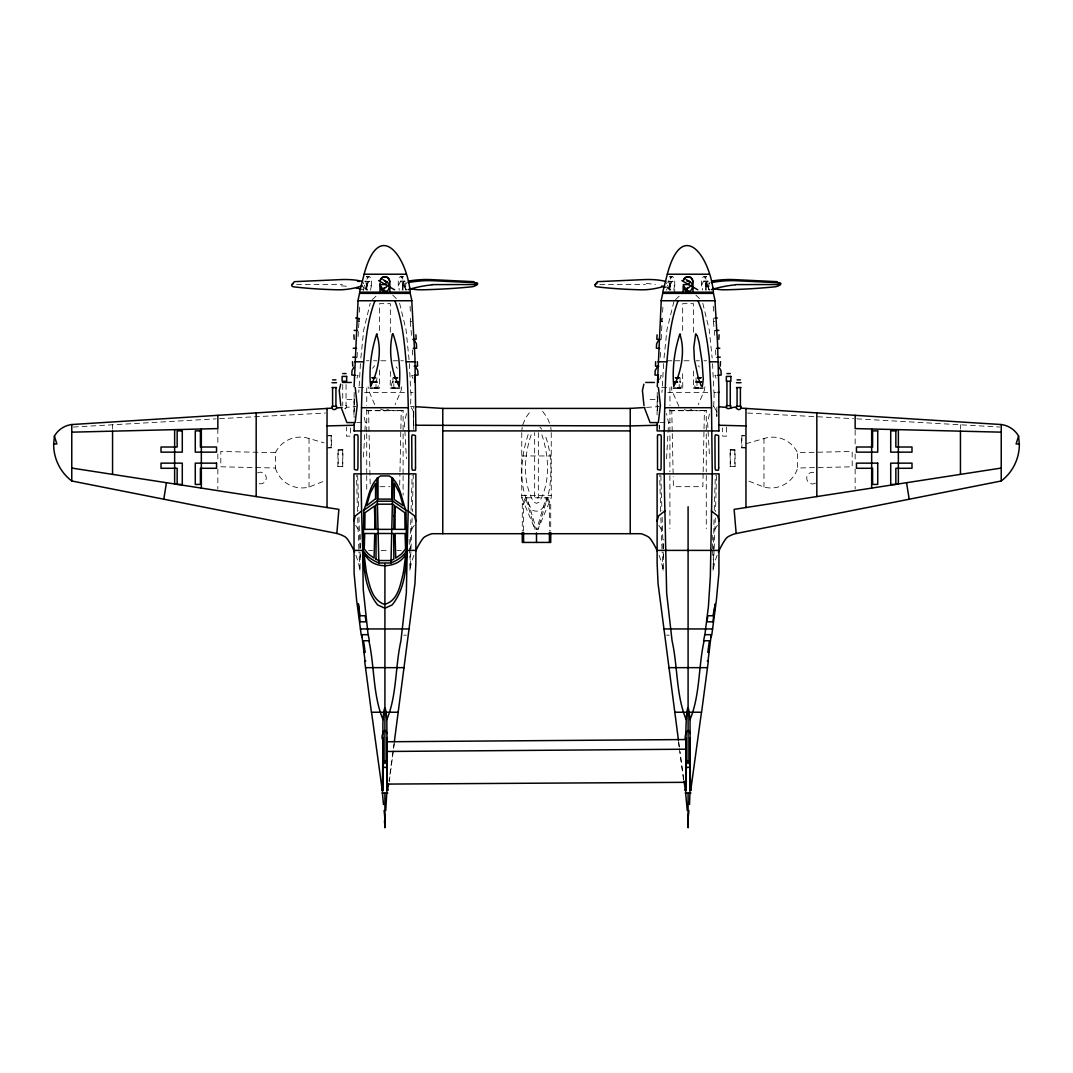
<?xml version="1.0" encoding="UTF-8"?>
<svg xmlns="http://www.w3.org/2000/svg" width="1073" height="1073" viewBox="0 0 1073 1073"><rect width="100%" height="100%" fill="white"/><g stroke="black" fill="none" stroke-linecap="round" stroke-linejoin="round"><path stroke-width="0.75" stroke-dasharray="5 3.75" d="M413.682 411.402L413.574 428.543M716.858 411.402L716.858 416.176L716.858 406.573L713.706 406.372L714.216 392.423M657.253 410.275L657.347 393.885M413.735 429.576L413.172 410.892L410.53 406.372L411.039 392.423M410.53 406.372L413.682 406.573L413.682 425.19L413.789 423.352M354.117 398.271L354.09 417.477M393.174 381.894C390.371 382.766 391.31 389.834 395.32 388.158L390.21 388.037L390.424 368.482M413.306 473.864L412.354 511.539M657.226 392.423L657.065 417.92M698.885 388.091L693.386 388.037L693.601 368.482M716.469 475.46L715.543 511.539M399.706 485.036L399.947 473.434M399.974 471.825L400.819 430.353M400.859 428.878L401.222 410.463L403.099 410.396L403.099 474.427M703.123 473.475L702.855 486.686L673.401 486.686L673.2 476.747M703.164 471.825L703.995 430.353M704.036 428.878L704.411 410.463L706.275 410.396L706.275 471.825M354.533 399.518L354.519 410.101M360.796 534.394L360.407 548.826M355.901 555.304A76.854 76.626 88.6 0 1 359.616 568.516L359.924 570.353L360.287 553.105M659.09 555.304A76.854 76.626 88.6 0 1 662.806 568.516L663.101 570.353L663.476 553.105M663.597 548.826L663.865 539.397M413.91 555.304A76.854 76.626 -88.6 0 0 410.194 568.516L409.899 570.353L410.865 517.092M411.08 510.399L412.153 475.326M717.099 555.304A76.854 76.626 -88.6 0 0 713.384 568.516L713.076 570.353L714.055 517.092M714.256 510.399L715.329 475.326M410.892 551.911L409.899 570.353M410.999 548.826L412.126 517.964M714.122 550.395L713.076 570.353M714.175 548.826L715.302 517.964M657.816 396.916L657.695 410.101M357.939 321.565L358.717 318.158M357.054 357.389L357.443 349.932M358.154 336.52L359.106 318.212M359.428 312.189L359.737 306.167M358.932 321.618L359.723 318.212M661.116 321.565L661.893 318.158M660.244 357.389L660.633 349.932M661.169 339.497L662.296 318.212M662.604 312.189L662.926 306.167M363.479 457.085L365.37 422.762L363.586 414.017M666.561 458.708L668.559 422.762L666.507 413.521M360.863 357.939L363.747 329.894L370.212 303.243M664.039 357.939L666.923 329.894L673.898 301.647M360.448 363.64L358.784 392.423M663.624 363.64L661.961 392.423M401.718 386.749L401.154 390.411L395.119 404.628M704.907 386.749L704.344 390.411L698.295 404.628M521.88 429.991L522.216 427.403M389.244 781.748L394.26 743.683M394.113 743.441L389.03 780.97M659.426 428.543L659.318 425.19L659.238 426.236M363.371 283.728L363.707 282.615M366.711 290.153L367.046 283.728L366.269 281.77L364.659 281.247M370.587 290.153L371.204 286.384L370.145 281.77L365.209 281.059M402.227 290.153L402.777 285.002L400.739 281.059L398.687 285.002L399.236 290.153M406.117 290.153L406.452 289.053M666.548 283.728L666.883 282.615M669.887 290.153L670.223 283.728L668.935 281.247L667.835 281.247M673.764 290.153L674.394 286.384L673.334 281.77L668.385 281.059M705.417 290.153L705.752 283.728L703.915 281.059L702.077 283.728L702.413 290.153M709.293 290.153L709.629 289.053M522.766 424.854L525.703 417.638L530.384 411.402M531.122 434.833C524 456.025 522.336 482.193 533.724 502.084L536.5 503.344L539.276 502.084C550.664 482.193 549 456.025 541.878 434.833M414.218 525.327L411.71 529.204M717.394 525.327L714.886 529.204M357.014 378.179L358.1 375.376L356.746 375.309M659.654 379.574L661.29 375.376L659.64 375.295M709.414 414.017L707.63 422.762L709.521 457.085M528.157 434.511C520.512 458.332 517.28 488.738 532.436 510.185C544.387 515.737 547.995 496.584 549.55 488.644C551.965 470.631 551.549 451.599 544.843 434.511M551.24 432.593L551.24 497.778L537.788 529.767L547.471 497.778L546.197 497.604L536.5 529.767L526.803 497.604L525.529 497.604L522.283 503.975L522.283 530.733M406.493 413.521L404.441 422.762L406.439 458.708M523.57 530.733L523.57 503.975L526.843 497.537M372.519 368.334L374.665 365.732M372.385 299.622L377.106 295.115M675.561 299.622L680.282 295.115M327.037 435.92L331.383 435.651L331.383 447.723L327.037 447.991M337.901 450.07L342.984 449.815L342.703 466.621L337.901 466.621L337.901 450.07L342.984 449.815M337.901 466.621L342.984 466.366M344.983 408.786L346.592 407.458L346.659 405.688L343.212 405.688M275.385 468.029A27.67 27.442 47.1 0 0 309.037 487.035L324.046 481.16M388.466 409.43L384.912 410.731L366.725 410.396M691.656 409.43L688.088 410.731L669.901 410.396M344.983 408.853L346.659 407.284L356.142 406.573M369.085 281.059L367.033 285.002L367.583 290.153M405.165 281.247L404.065 281.247L402.777 283.728L403.113 290.153M672.261 281.059L670.223 285.002L670.773 290.153M708.341 281.247L707.241 281.247L705.954 283.728L706.289 290.153M376.931 377.736L376.596 382.028M374.893 388.091C378.903 390.264 379.507 381.13 376.221 382.042M392.892 377.736L392.973 382.001M377.535 388.037L374.115 388.091M392.289 388.037L395.709 387.983M393.818 383.624L393.818 388.037L395.32 387.916M680.108 377.736L680.027 382.001M678.069 388.091C681.985 390.29 682.508 381.492 679.826 382.068M698.107 388.091C693.923 390.25 693.373 380.647 697.289 381.894M696.069 377.736L696.069 381.975L696.779 381.921M680.711 388.037L677.68 388.158L682.79 388.037L682.602 370.118M695.465 388.037L698.107 387.983M696.994 380.687L696.994 388.037L698.885 387.983M745.963 443.712L763.963 438.549A27.965 27.737 -47.1 0 1 797.521 452.685L852.19 451.451L852.19 466.795L797.561 468.016L797.561 452.672M379.413 370.118L379.614 388.037L374.504 388.158M390.21 388.037L395.709 388.091M693.386 388.037L698.496 387.916M646.563 407.378L659.318 406.573M73.393 427.027L216.169 418.846M219.496 418.658L325.387 413.038M410.704 318.212L410.275 321.618L411.884 321.565M713.277 318.212L713.465 321.618L715.061 321.565M413.36 375.295L411.71 375.376L413.346 379.574M716.254 375.309L714.9 375.376L715.986 378.179M375.711 382.068L376.65 382.068M399.827 410.731L401.222 410.463L384.912 410.731L377.575 407.861M703.003 410.731C710.085 410.007 684.507 411.67 684.534 409.43M375.295 382.095L376.019 382.082M696.981 381.881L697.705 381.867M374.115 387.983L379.614 388.037M677.291 387.983L682.79 388.037M369.085 276.74L366.349 276.74A4.748 2.803 -72.4 0 1 368.173 278.189L366.644 289.16L366.631 281.663A4.922 2.454 -90 0 1 369.085 276.74A4.922 2.454 -90 0 1 371.553 281.663L371.553 289.16M400.739 276.74L403.461 276.74A4.748 2.803 72.4 0 0 401.651 278.189L403.18 289.16L403.193 281.663A4.922 2.454 90 0 0 400.739 276.74A4.922 2.454 90 0 0 398.271 281.663L398.271 289.16M672.261 276.74L669.539 276.74A4.748 2.803 -72.4 0 1 671.349 278.189L669.82 289.16L669.807 281.663A4.922 2.454 -90 0 1 672.261 276.74A4.922 2.454 -90 0 1 674.729 281.663L674.729 292.164M703.915 276.74L706.651 276.74A4.748 2.803 72.4 0 0 704.827 278.189L706.356 289.16L706.369 281.663A4.922 2.454 -90 0 0 703.915 276.74A4.922 2.454 -90 0 0 701.447 281.663L701.447 289.16M400.739 281.059L404.615 281.059M703.915 281.059L707.791 281.059M410.275 321.618L411.75 338.008M713.465 321.618L714.846 336.52M366.376 360.769L369.018 360.769M373.605 360.769L376.69 360.769M380.848 360.769L388.976 360.769M393.134 360.769L397.748 360.769M400.792 360.769L403.435 360.769M666.923 360.769L672.208 360.769M675.252 360.769L679.866 360.769M684.024 360.769L692.152 360.769M696.31 360.769L699.395 360.769M703.982 360.769L706.624 360.769M358.53 387.42L366.738 387.42L366.738 405.514M661.719 387.42L666.641 387.42M354.184 392.423L353.875 417.92M364.565 392.423L405.245 392.423M413.078 392.423L410.744 392.423L409.376 363.64M667.755 392.423L711.091 392.423M716.254 392.423L713.921 392.423L712.552 363.64M346.901 399.518L351.931 399.518M650.077 399.518L655.107 399.518M366.725 410.731L403.099 410.731M669.901 410.731L706.275 410.731M356.799 422.588L366.738 422.588M659.975 422.588L669.928 422.588M328.673 435.651L331.383 435.651M745.963 447.991L741.617 447.723L741.617 435.651L744.327 435.651M741.617 435.651L744.608 435.92M328.673 447.723L331.383 447.723M741.617 447.723L745.668 447.723M730.016 449.815L735.099 450.07L735.099 466.621L730.297 466.621L730.016 449.815L735.099 450.07M521.76 455.958L551.24 455.958M730.016 466.366L735.099 466.621M379.922 486.686L389.982 486.686M521.76 495.471L551.24 495.471M521.76 432.593L521.76 497.778L551.24 497.778M522.283 503.975L523.57 503.975M546.157 497.537L549.43 503.975L550.717 503.975L550.717 530.733M368.629 550.395L372.841 550.395M381.17 550.395L388.641 550.395M396.97 550.395L401.195 550.395M406.452 635.149L404.28 635.149A3.045 1.341 -81.3 0 0 403.797 635.337M666.548 635.149L668.72 635.149A3.045 1.341 81.3 0 1 669.203 635.337M599.767 284.546L645.477 284.6M296.591 284.546L342.3 284.6M677.68 387.916L679.196 387.943L679.182 383.624M677.291 388.091L679.182 388.037M698.496 388.158L696.994 388.037M374.504 387.916L376.006 388.037L376.006 380.687M673.173 410.731L671.778 410.476L672.235 432.191M369.997 410.731L368.589 410.476L370.225 486.686M696.981 382.082L697.705 382.095M375.295 381.867L376.019 381.881M374.893 387.983L376.019 387.943M394.931 388.091L393.818 388.037M275.439 452.672L220.81 451.451L220.81 466.795L275.439 468.016L275.439 452.672A27.965 27.737 47.1 0 1 309.051 438.522L324.046 442.854M696.35 382.068L697.289 382.068M375.711 381.894L377.535 381.975M696.779 382.042L695.465 381.975M679.826 381.894L680.617 381.948M393.174 382.068L392.289 381.975M376.221 381.921L376.931 381.975M661.719 321.565L662.725 321.618M358.543 321.565L359.535 321.618M747.613 413.038L853.504 418.658M856.831 418.846L999.607 427.027M748.954 481.16L763.963 487.062A27.67 27.442 -47.1 0 0 797.615 468.029M661.29 529.204L658.782 525.327M358.114 529.204L355.606 525.327M706.758 281.917L707.912 285.887A36.844 15.947 -16.1 0 0 710.111 287.215M403.582 281.917L404.722 285.887A36.844 15.947 -16.1 0 0 406.935 287.215M695.894 295.115L700.615 299.622M392.718 295.115L397.439 299.622M666.467 286.934L669.7 290.059L669.418 283.031A63.361 27.429 -16.1 0 0 667.808 282.575M362.205 285.887L366.523 290.059L366.242 283.031A63.361 27.429 -16.1 0 0 364.632 282.575M542.616 411.402L547.297 417.638L550.234 424.854M539.92 427.148L541.731 429.187M698.335 365.732L699.314 366.872M396.138 366.872L397.305 368.334M713.706 406.372L716.348 410.892L716.804 416.163M678.887 406.265L671.846 390.411L671.282 386.749M374.705 404.628L368.656 390.411L368.093 386.749M547.445 497.537L550.717 503.975M707 285.136L709.105 290.059L708.824 283.031M667.594 285.136L669.7 290.059M403.824 285.136L405.929 290.059L405.648 283.031M364.418 285.136L366.523 290.059M521.76 497.778L535.212 529.767L525.529 497.604M702.788 303.243L709.253 329.894L712.137 357.939M399.612 303.243L406.077 329.894L409.162 360.769M709.293 282.615L709.629 283.728M666.548 289.053L666.883 290.153M406.117 282.615L406.452 283.728M363.707 290.153L363.157 287.765M707.912 285.887L709.105 290.059M404.722 285.887L405.929 290.059M683.742 779.414L679.987 751.663M678.673 741.805L679.759 750.014M678.512 742.02L679.169 746.982M679.383 748.646L683.541 780.084M550.784 427.403L551.12 429.991M713.263 306.167L713.572 312.189M715.557 349.932L715.946 357.389M410.074 306.167L410.396 312.189M412.367 349.932L412.756 357.389M663.101 570.353L662.108 551.911M359.924 570.353L358.932 551.911M660.646 511.539L659.721 475.46M660.874 517.964L662.054 550.395M357.457 511.539L356.531 475.46M357.698 517.964L358.878 550.395M660.847 475.326L661.92 510.399M662.135 517.092L663.355 557.182M357.671 475.326L358.744 510.399M358.945 517.092L360.179 557.182M712.593 548.826L712.204 534.394M712.633 550.395L712.821 557.182M409.135 539.397L409.645 557.182M672.275 433.666L673.16 475.124M659.238 426.397L659.265 429.576M960.442 424.787L960.442 429.079M855.154 430.166L855.154 445.992M855.154 453.986L855.154 460.652M855.154 468.995L855.154 488.98M763.963 438.549L763.963 487.062M741.899 435.92L741.899 447.991M734.804 449.815L734.804 466.366M730.297 450.07L730.297 466.621M726.622 427.108L726.622 436.148L722.558 436.148L722.558 427.953M706.275 475.527L706.275 528.587M693.507 332.214L693.507 303.659L682.669 303.659L682.669 333.676M669.928 387.42L669.928 405.514M669.928 409.484L669.901 471.825M669.901 475.527L669.901 528.587M549.43 503.975L549.43 530.733M538.338 432.593L538.338 497.778L536.5 498.355L534.662 497.778L534.662 432.593M403.099 475.527L403.099 495.149M390.331 332.214L390.331 303.659L379.493 303.659L379.493 332.214M366.738 409.484L366.725 432.043M366.725 433.572L366.725 473.327M366.725 475.527L366.725 492.574M350.442 427.953L350.442 436.148L346.378 436.148L346.378 427.108M346.056 384.523L346.056 405.688M342.73 384.523L342.73 405.688M342.703 450.07L342.703 466.621M338.196 449.815L338.196 466.366M331.101 435.92L331.101 447.991M309.037 438.549L309.037 487.062M217.846 428.583L217.846 445.992M217.846 453.986L217.846 460.652M217.846 468.995L217.846 488.98M112.558 424.787L112.558 429.079M341.455 285.834A64.3 31.291 -9.3 0 1 350.133 286.746M360.072 288.892A64.3 31.291 -9.3 0 1 363.68 290.072M257.574 472.938A5.848 5.794 47.1 0 1 264.937 474.32A5.848 5.794 47.1 0 1 264.924 481.804A5.848 5.794 47.1 0 1 257.547 483.024M646.254 283.46A64.3 33.303 -11.3 0 1 655.429 284.586M667.393 287.899A64.3 33.303 -11.3 0 1 669.15 288.624M815.453 483.132A5.848 5.794 -47.1 0 1 808.076 481.898A5.848 5.794 -47.1 0 1 808.063 474.414A5.848 5.794 -47.1 0 1 815.426 473.045"/><path stroke-width="1.5" d="M686.103 740.008L686.103 743.106M406.573 550.556C406.291 569.294 404.427 589.855 392.141 604.931L384.912 608.23L377.669 604.931C365.316 589.895 363.586 569.267 363.251 550.556L363.814 510.292C368.629 499.093 369.206 482.837 380.633 475.916L389.191 475.916C400.618 482.837 401.195 499.093 405.996 510.292L406.573 550.556L405.178 552.877A53.771 23.982 0 0 1 390.974 562.976L378.849 562.976A53.771 23.982 0 0 1 364.632 552.877L363.251 550.556M382.82 751.207L382.471 793.121L383.463 804.495M382.873 743.187L382.9 737.607L382.967 790.023L381.666 790.023M382.94 741.443L382.659 790.023L382.913 728.084C382.524 720.198 384.751 692.434 386.857 720.305L387.232 790.023M382.927 739.968C380.097 737.339 384.992 724.932 386.857 733.516M382.94 790.023L382.967 784.148M685.875 777.456L685.848 782.324L387.112 784.081L386.924 743.066M687.256 810.531L685.66 793.121L686.116 741.443M686.063 740.397C683.26 737.983 688.008 724.691 690.033 733.516M686.116 790.023L686.143 784.148M686.063 749.209L386.964 751.476M686.023 739.431C685.285 738.412 686.787 684.507 690.033 720.305L690.341 790.023L690.18 751.207M685.687 790.023L685.754 781.305M386.91 742.328L386.91 737.607L386.857 790.023L388.158 790.023M386.857 784.993L387.045 769.596M690.033 784.993L690.221 769.596M362.62 550.395L363.251 589.573L368.093 634.679M354.103 386.749L358.047 300.748M657.293 386.749L661.236 300.748M698.067 300.748L701.809 310.781L707.456 343.575L709.293 357.939L711.439 401.195L712.271 473.327L710.339 576.59L708.421 606.419L704.907 634.679M407.043 550.395C409.081 491.769 409.765 433.036 407.163 374.423C404.937 349.758 403.743 324.126 394.877 300.748M390.974 562.976L393.013 478.196M375.979 559.181L376.1 533.496L393.724 533.496L393.858 559.181L391.055 560.522L378.769 560.522L375.966 559.181M686.103 739.538L386.91 741.765M352.494 361.655L352.762 366.134M353.902 334.83L354.17 339.296M655.67 361.655L655.442 366.108L658.768 366.282M657.078 334.83L656.85 339.269L660.177 339.444M382.967 770.481C382.122 766.042 387.688 766.042 386.857 770.481M686.143 770.481C685.312 766.042 690.878 766.042 690.033 770.481M387.273 784.215L385.744 810.531M690.422 779.266L689.537 804.495M354.613 552.126A76.854 76.626 88.6 0 0 348.068 540.068A15.035 14.995 88.6 0 0 345.385 537.023A31.721 31.654 73.4 0 0 337.821 533.71L336.842 533.455L338.88 509.367L71.77 468.069M382.967 763.708L384.912 760.891L386.857 763.708M686.143 763.708L688.088 760.891L690.033 763.708M385.247 815.332L384.912 818.525L384.08 810.531M688.92 810.531L688.088 818.525L687.753 815.332M414.701 382.364L414.701 375.228L418.027 375.04L417.799 370.601L415.948 367.315M394.328 741.805L414.969 583.417L415.881 562.909L415.895 473.864L353.929 473.864L354.09 573.17L356.652 600.437L361.239 635.149L362.178 635.149M701.46 712.231L690.784 790.023M332 408.102L331.986 406.291L336.533 406.291C337.834 409.336 332.938 411.053 332 408.129L71.77 424.532A23.7 23.579 90 0 0 54.415 436.04L53.65 444.45A45.817 45.602 -90 0 0 71.77 480.986L336.842 533.455M710.849 637.577L711.412 635.149M704.129 640.742C698.335 666.574 700.186 695.049 690.006 719.607M388.547 784.081L387.608 790.023M741.014 408.142L741.014 406.291L736.467 406.291C735.193 409.296 740.035 411.08 741 408.129L1001.23 424.532A23.7 23.579 -90 0 1 1018.585 436.04L1019.35 444.45A45.817 45.602 90 0 1 1001.23 480.986L735.179 533.71A31.721 31.654 -72 0 0 727.615 537.023A15.035 14.995 -88.6 0 0 724.932 540.068A76.854 76.626 -88.6 0 0 718.387 552.126M163.807 499.173L166.449 482.702M365.021 660.834L361.775 634.679L368.2 634.679L369.367 640.742L363.546 640.742L365.196 652.384L364.096 652.384M403.448 572.459L405.715 554.701L405.004 555.707M403.448 572.459C400.35 584.275 398.284 601.054 384.389 604.354C371.406 599.834 369.394 584.155 366.376 572.459M364.123 274.219L359.562 292.164L410.262 292.164C406.439 255.334 378.943 218.248 364.123 274.219L405.688 274.219M667.312 274.219L662.738 292.164L713.438 292.164C709.615 255.334 682.12 218.248 667.312 274.219L708.877 274.219M355.23 387.514L357.215 405.5L355.136 422.588L346.901 422.588L341.496 408.451M658.406 387.514L660.405 405.5L658.312 422.588L650.077 422.588L644.685 408.451M353.916 521.156L355.311 515.939L361.735 510.896M657.105 521.156L658.5 515.939L664.911 510.896C663.637 465.427 663.879 419.878 665.837 374.423C668.063 349.758 669.257 324.126 678.123 300.748M392.383 334.266C388.547 351.461 391.243 371.432 399.21 386.428C400.967 369.179 398.633 350.737 393.214 334.253L392.396 334.266L393.201 334.253M695.572 334.266L693.829 347.303L694.365 359.482L698.241 377.937L701.192 385.891L702.386 386.428L703.284 379.145L702.118 362.231L699.1 342.421L697.222 335.688L695.666 334.266L696.39 334.253M1018.585 436.04L1016.091 443.981L1019.323 443.981M389.016 287.765C388.332 293.694 379.882 291.977 380.66 286.384M692.192 287.765C691.75 292.755 684.44 292.755 683.984 287.765M386.548 281.663L385.475 284.546L380.11 284.6A64.3 7.404 32.2 0 0 385.864 291.977M689.724 281.663L688.651 284.546L683.286 284.6A64.3 7.404 32.2 0 0 689.04 291.977M374.933 300.748C366.067 324.126 364.887 349.758 362.661 374.423C360.005 433.036 360.729 491.769 362.781 550.395M353.862 367.315L352.024 370.601L351.796 375.04L355.123 375.228M658.446 340.476L656.609 343.762L656.381 348.215L659.707 348.39M657.052 367.315L655.201 370.601L654.973 375.04L658.299 375.228L658.299 382.364M376.596 334.253C371.218 350.71 368.844 369.139 370.601 386.36C378.098 371.902 382.404 349.731 376.61 334.253L377.428 334.266M679.786 334.253C674.407 350.71 672.033 369.139 673.777 386.36C681.422 371.996 685.473 349.731 679.799 334.253L680.604 334.266M362.553 281.461A63.361 27.429 -16.1 0 0 340.852 279.61L294.297 281.663L291.883 284.774A5.432 2.361 -16.1 0 0 293.828 286.853A376.864 163.19 -16.1 0 0 337.941 289.804A36.844 15.947 -16.1 0 0 362.205 285.887M665.743 281.461A63.361 27.429 -16.1 0 0 644.041 279.61L597.473 281.663L595.059 284.774A5.432 2.361 -16.1 0 0 597.004 286.853A376.864 163.19 -16.1 0 0 641.131 289.804A36.844 15.947 -16.1 0 0 663.141 286.585M730.579 408.29L730.861 405.688L726.341 405.688C725.898 412.622 734.147 404.803 736.534 408.008M340.704 384.188L339.229 390.451L340.798 405.5M643.88 384.188L642.419 390.451L643.974 405.5M386.816 719.607C397.01 695.049 395.146 666.574 400.94 640.742L406.345 592.953L407.204 550.395M384.389 287.591L382.283 290.059L386.696 286.719M687.565 287.591L685.459 290.059L689.872 286.719M363.814 510.292L376.797 501.171L393.013 501.171L405.996 510.292M404.843 555.814C395.816 569.776 369.622 569.039 364.632 552.877L364.994 555.814M686.988 281.247C690.046 280.294 692.474 283.594 692.34 286.384M1001.23 468.069L734.12 509.367L736.158 533.455M342.139 407.458L336.533 408.008M415.264 406.68L442.773 408.411L630.227 408.411L644.927 407.485M406.56 550.395L415.895 550.395M714.886 318.158L717.327 318.037M412.823 339.444L416.15 339.269L415.922 334.83M715.53 330.511L718.87 330.336M413.293 348.39L416.619 348.215L416.391 343.762L414.554 340.476M718.83 339.296L719.098 334.83M716.469 348.39L719.809 348.215M414.232 366.282L417.558 366.108L417.33 361.655M716.938 357.336L720.278 357.161M720.238 366.134L720.506 361.655M717.877 375.228L721.204 375.04L720.976 370.601L719.138 367.315M373.444 377.696L374.115 377.683L373.297 377.817M396.38 377.776L394.247 377.776L394.931 377.683M372.787 381.921L372.09 381.975L373.297 382.068M397.023 382.042L398.351 381.975L397.453 381.894M676.62 377.696L678.753 377.776L678.069 377.683M699.556 377.776L698.885 377.683L699.703 377.817M675.547 381.894L674.649 381.975L675.977 382.042M700.213 382.042L701.527 381.975L700.012 381.881M396.071 377.79L397.734 377.736L395.709 377.683L396.527 377.817M372.988 381.881L371.58 381.948L372.787 382.042M396.527 382.068L397.453 382.068M399.733 388.104L396.634 388.158M699.703 382.068L700.91 381.975L700.213 381.921M702.922 388.104L699.824 388.158M71.77 432.164L217.846 428.583L217.846 415.305M327.037 425.914L354.425 425.243M657.615 425.243L630.227 425.914L415.385 425.243M394.099 377.656L395.32 377.642M395.937 382.068L396.836 382.082M678.901 377.817L677.063 377.83M699.127 382.068L700.012 382.082M373.873 377.656L375.134 377.656M375.134 377.83L373.873 377.83M395.937 377.83L394.099 377.817M697.866 377.656L699.127 377.656M699.127 377.83L697.866 377.83M395.32 382.095L396.098 382.095M698.496 382.095L699.274 382.095M432.325 284.6L477.23 284.546A3.286 1.422 -16.1 0 0 476.224 282.789L432.956 280.724A63.361 27.429 -16.1 0 0 408.048 282.575M735.501 284.6L780.406 284.546A3.286 1.422 -16.1 0 0 779.414 282.789L736.132 280.724A63.361 27.429 -16.1 0 0 711.225 282.575M415.667 551.079A76.854 76.626 -88.6 0 1 421.756 540.068A15.035 14.995 -88.6 0 1 424.439 537.023A31.721 31.667 -76.5 0 1 431.99 533.71L641.01 533.71A31.721 31.654 72 0 1 648.561 537.023A15.035 14.995 88.6 0 1 651.244 540.068A76.854 76.626 88.6 0 1 657.333 551.079M713.478 293.372L662.738 293.372L661.129 300.748L715.061 300.748L713.438 293.372M354.734 361.802L363.452 361.802M406.372 361.802L415.09 361.802M657.91 361.802L666.628 361.802M709.548 361.802L718.266 361.802M342.73 373.565L346.056 373.565M726.944 373.565L730.27 373.565M332.603 379.869L335.929 379.869M737.071 379.869L740.397 379.869M342.528 382.444L351.26 382.444M645.718 382.444L654.45 382.444M331.986 382.712L336.533 382.712M736.467 382.712L741.014 382.712M331.986 387.568L336.533 387.568M736.467 387.568L741.014 387.568M717.944 392.423L719.044 392.423M361.494 407.713L408.33 407.713M664.67 407.713L711.506 407.713M353.916 430.917L415.895 430.917L414.969 357.939L411.764 300.748M442.773 430.903L630.227 430.903M719.084 430.917L657.105 430.917L657.105 423.781M53.677 443.981L56.869 443.981L54.415 436.107M177.595 484.433L182.289 484.433L182.289 463.147L161.004 463.147L161.004 468.284L177.152 468.284L177.152 484.366M895.405 484.433L890.711 484.433L890.711 463.147L911.996 463.147L911.996 468.284L895.848 468.284L895.848 484.366M353.916 550.395L363.251 550.395M657.105 550.395L719.084 550.395M360.421 628.952L409.403 628.952M663.597 628.952L712.579 628.952M710.822 635.149L711.761 635.149L716.348 600.437L718.91 573.17L719.084 473.864L657.105 473.864L657.119 562.909L658.031 583.417L678.444 740.155M708.904 652.384L707.804 652.384L709.454 640.742L703.633 640.742L704.8 634.679L711.225 634.679L708.032 660.914M365.786 660.914L364.632 660.914L371.406 712.231L398.418 712.231M707.214 660.914L708.368 660.914L701.594 712.231L674.582 712.231M365.517 667.661L404.293 667.661M668.707 667.661L707.483 667.661M684.842 790.023L686.143 790.023L686.103 737.607M690.033 784.148L690.06 790.023L691.334 790.023M382.082 793.121L387.742 793.121M685.258 793.121L690.918 793.121M677.68 377.642L678.901 377.656M676.902 382.095L677.68 382.095M373.726 382.095L374.504 382.095M676.366 388.158L673.267 388.104M373.176 388.158L370.078 388.104M676.473 377.817L677.291 377.79L675.346 377.709L676.929 377.79M676.164 382.082L677.063 382.068M372.988 382.082L373.873 382.068M718.575 425.243L745.963 425.914M1001.23 432.164L855.154 428.583L855.154 415.305M675.547 382.068L676.473 382.068M355.673 318.037L358.114 318.158M354.13 330.336L357.47 330.511M353.191 348.215L356.531 348.39M352.722 357.161L356.062 357.336M718.441 406.68L726.408 407.458M384.912 281.059L387.916 282.615L389.15 286.384M685.996 279.517L690.167 281.917M681.851 280.616L697.772 289.804M382.82 279.517L386.977 281.917M378.675 280.616L394.582 289.804M711.265 510.896L717.689 515.939L719.084 521.156M408.089 510.896L414.5 515.939L415.895 521.156M361.588 635.149L362.151 637.577M364.847 555.734L364.109 554.701L366.376 572.459M686.184 719.607C675.99 695.049 677.854 666.574 672.06 640.742L666.709 593.651M382.994 719.607C372.814 695.049 374.665 666.574 368.871 640.742M685.392 790.023L683.97 780.97M382.216 790.023L371.54 712.231M906.551 482.702L909.193 499.173M693.01 281.663L691.575 278.189A4.748 4.56 27.4 0 0 688.088 276.754A4.748 4.56 -27.4 0 0 684.614 278.189L683.34 280.388A4.922 4.922 0 0 1 693.01 281.663L693.01 292.164M389.834 281.663L388.386 278.189A4.748 4.56 27.4 0 0 384.912 276.754A4.748 4.56 -27.4 0 0 381.425 278.189L380.164 280.388A4.922 4.922 0 0 1 389.834 281.663L389.834 292.164M714.953 300.748L717.569 343.575L718.95 392.423M666.655 592.953L664.911 510.896M378.849 562.976L376.797 478.196M685.955 769.596L686.143 784.993M382.779 769.596L382.967 784.993M718.816 392.423L718.856 430.917M690.127 743.294L690.1 737.607L690.033 790.023M386.857 784.148L386.884 790.023M1001.23 424.532L1001.23 480.986M960.442 431.158L960.442 474.373M898.369 429.643L898.369 483.977M871.665 428.985L871.665 488.094M816.821 412.89L816.821 496.571M745.963 408.411L745.963 507.529M740.397 387.568L740.397 406.291M737.071 387.568L737.071 406.291M730.27 381.264L730.27 405.688M726.944 381.264L726.944 405.688M688.088 506.738L688.088 763.681M688.088 793.121L688.088 827.699M683.166 286.169L683.166 292.164M630.227 408.411L630.227 533.455M550.717 532.396L550.717 542.428L522.283 542.428L522.283 532.396M549.43 532.396L549.43 542.428M536.5 532.932L536.5 542.428M523.57 532.396L523.57 542.428M442.773 408.411L442.773 533.71M391.806 477.498L391.806 499.106L378.018 499.106L378.018 477.498M384.912 564.237L384.912 763.681M384.912 793.121L384.912 827.699M379.99 283.165L379.99 292.164M354.144 423.781L354.144 430.917M335.929 387.568L335.929 406.291M332.603 387.568L332.603 406.291M327.037 408.411L327.037 507.529M256.179 412.89L256.179 496.571M201.335 428.985L201.335 488.094M174.631 429.643L174.631 483.977M112.558 431.158L112.558 474.373M71.77 424.532L71.77 480.986M292.017 284.546A3.286 1.422 -16.1 0 1 293.492 283.46M356.236 287.899A64.3 31.291 -9.3 0 1 360.072 288.892M357.51 281.22A63.361 27.429 -16.1 0 1 359.375 281.488M409.631 288.288A36.844 15.947 -16.1 0 0 422.212 289.804A376.864 163.19 -16.1 0 0 471.423 286.853A5.432 2.361 -16.1 0 0 476.975 284.774L473.89 281.663L430.89 279.61A63.361 27.429 -16.1 0 0 408.37 281.059M408.169 289.63A64.3 24.451 -22.8 0 1 432.043 284.895M595.207 284.546A3.286 1.422 -16.1 0 1 597.071 283.285M661.719 286.022A64.3 33.303 -11.3 0 1 665.568 287.215M711.359 289.63A64.3 24.451 -22.8 0 1 735.233 284.895M712.807 288.288A36.844 15.947 -16.1 0 0 725.388 289.804A376.864 163.19 -16.1 0 0 774.612 286.853A5.432 2.361 -16.1 0 0 780.151 284.774L777.067 281.663L734.066 279.61A63.361 27.429 -16.1 0 0 711.547 281.059M374.772 517.065L374.759 529.365L364.793 529.365L364.981 512.72L374.423 506.094L374.772 517.065M394.019 515.912L393.778 529.365L376.046 529.365L375.537 505.316L376.905 504.189L392.919 504.189L394.287 505.316L394.019 515.912M395.079 512.25L395.065 529.365L405.031 529.365L404.843 512.72L395.401 506.094L395.079 512.25M384.536 821.234L384.912 827.484L385.059 817.774L384.536 821.234M395.092 535.668L395.736 558.121L401.503 553.963L405.581 548.947L405.071 533.496L395.079 533.496L395.092 535.668M687.713 821.234L688.088 827.484L688.236 817.774L687.713 821.234M354.291 436.952L354.358 469.451L357.081 470.162A2.495 0.791 -89.7 0 0 357.913 467.734L358.06 437.234A2.347 0.738 -89.7 0 0 357.913 435.759L357.832 435.517A2.629 0.845 -89.8 0 0 357.255 434.82L354.492 434.833L354.291 436.912M394.341 483.319L394.274 499.535L403.193 505.718L399.491 492.883L394.341 483.319M415.533 467.734L415.331 470.135L412.729 470.162A2.495 0.791 89.7 0 1 411.911 467.734L411.75 437.234A2.347 0.738 89.7 0 1 411.911 435.759L411.978 435.517A2.629 0.845 89.8 0 1 412.569 434.82L415.466 435.517L415.533 467.734M657.467 436.952L657.534 469.451L660.271 470.162A2.495 0.791 -89.7 0 0 661.089 467.734L661.25 437.234A2.347 0.738 -89.7 0 0 661.089 435.759L661.022 435.517A2.629 0.845 -89.8 0 0 660.432 434.82L657.669 434.833L657.467 436.912M718.709 467.734L718.494 470.162L715.919 470.162A2.495 0.791 89.7 0 1 715.087 467.734L714.94 437.234A2.347 0.738 89.7 0 1 715.087 435.759L715.168 435.517A2.629 0.845 89.8 0 1 715.745 434.82L718.642 435.517L718.709 467.734M374.745 533.496L374.075 558.121L368.321 553.963L364.243 548.947L364.74 533.496L374.745 533.496M375.577 498.771L366.631 505.718L370.333 492.883L375.483 483.319L375.577 498.771M715.222 604.112L712.901 621.817L706.892 621.817L707.872 615.754L712.995 615.754L715.222 604.112M359.562 293.372L357.939 300.748L411.871 300.748L410.262 293.372L359.562 293.372M372.17 377.709L373.753 377.79L372.17 377.709M700.91 377.736L699.247 377.79L700.91 377.736M346.659 376.408L342.113 376.408L342.113 381.264L346.659 381.264L346.659 376.408M730.887 376.408L726.341 376.408L726.341 381.264L730.887 381.264L730.887 376.408M182.289 430.877L177.152 430.877L177.152 447.012L161.004 447.012L161.004 452.149L182.289 452.149L182.289 430.877M200.41 430.877L195.273 430.877L195.273 452.149L216.545 452.149L216.545 447.012L200.41 447.012L200.41 430.877M877.727 430.877L872.59 430.877L872.59 447.012L856.455 447.012L856.455 452.149L877.727 452.149L877.727 430.877M895.848 430.877L890.711 430.877L890.711 452.149L911.996 452.149L911.996 447.012L895.848 447.012L895.848 430.877M216.545 463.147L195.273 463.147L195.273 484.433L200.41 484.433L200.41 468.284L216.545 468.284L216.545 463.147M877.727 463.147L856.455 463.147L856.455 468.284L872.59 468.284L872.59 484.433L877.727 484.433L877.727 463.147M358.395 604.112L360.099 621.817L366.108 621.817L365.128 615.754L360.005 615.754L358.395 604.112"/></g></svg>
